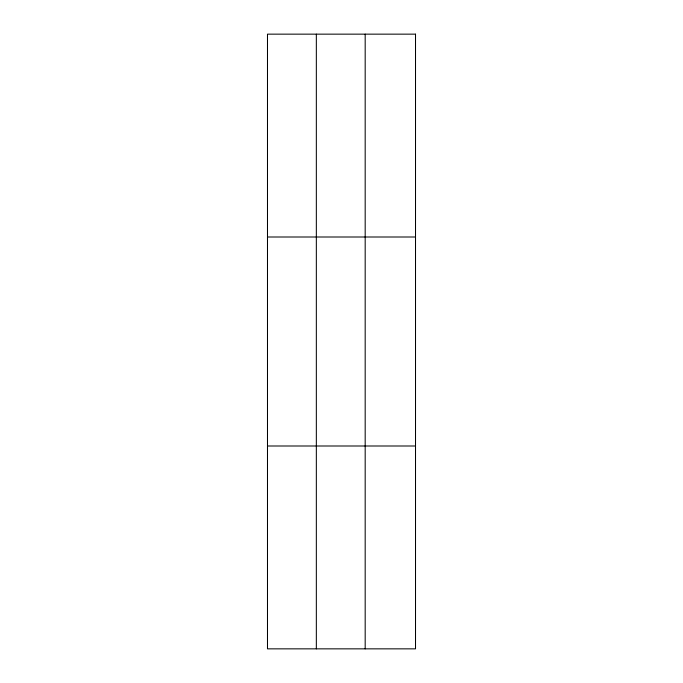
<?xml version="1.0" encoding="UTF-8"?>
<svg xmlns="http://www.w3.org/2000/svg" width="683" height="683" viewBox="0 0 683 683"><rect width="100%" height="100%" fill="white"/><g stroke="black" fill="none" stroke-linecap="round" stroke-linejoin="round"><path stroke-width="1.02" d="M316.34 34.15L316.34 648.85M365.183 34.15L365.183 648.85M267.488 237.001L415.512 237.001M267.488 445.999L415.512 445.999M415.512 34.15L415.512 648.85L267.488 648.85L267.488 34.15L415.512 34.15"/></g></svg>
